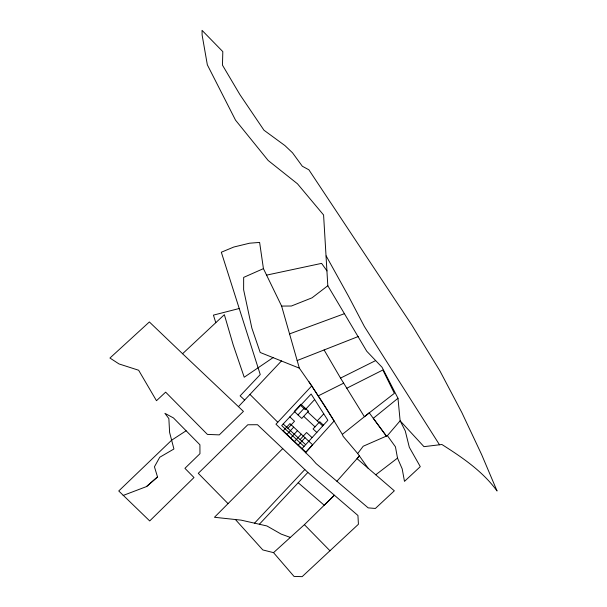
<?xml version="1.0" encoding="UTF-8"?>
<svg xmlns="http://www.w3.org/2000/svg" width="607" height="607" viewBox="0 0 607 607"><rect width="100%" height="100%" fill="white"/><g stroke="black" fill="none" stroke-linecap="round" stroke-linejoin="round"><path stroke-width="0.91" d="M368.017 468.118L357.698 453.543L363.198 446.236L387.387 435.659L400.134 420.795L397.98 398.275L382.046 367.265L366.757 351.248L327.81 285.738L323.584 214.984L297.468 183.792L268.173 160.491L235.524 120.148L207.336 64.812L202.123 35.062L202.048 30.35L222.815 51.633L222.465 65.139L239.909 94.616L263.969 130.209L284.911 145.566L292.506 152.789L302.332 166.242L308.88 169.801L411.789 324.988L439.916 370.915L461.874 412.601L481.647 454.613L497.057 490.987C482.679 471.252 462.246 457.412 441.896 444.499L423.959 446.653L400.134 420.795L405.256 430.894L409.33 447.313L420.287 466.646L404.482 481.359L402.175 468.801L397.509 458.11L395.445 446.813L387.387 435.659M336.915 481.252L359.405 455.956L357.022 458.634L394.33 490.813L375.384 508.454L368.183 507.877L316.072 463.551L311.285 458.08L275.957 424.194L311.732 385.931L299.342 368.153L281.61 306.072L263.43 268.635L259.621 242.421L249.621 243.195L233.862 247.011L221.32 252.224L260.251 374.565L240.129 395.863L244.667 400.036M305.45 452.83L334.123 421L311.732 385.931M302.081 448.611L327.863 420.272L311.133 394.034L281.709 425.606L303.97 446.403M298.287 445.06L305.033 437.715M294.494 441.524L301.247 434.18M300.093 439.574L306.581 432.51L312.028 437.586M317.264 420.886L323.751 413.83M290.707 437.981L297.468 430.659M286.921 434.445L293.697 427.131M298.007 414.915L304.691 407.714M287.923 428.345L294.509 421.258L289.827 416.895M314.654 399.55L305.238 409.702L300.571 405.362M259.371 524.251L307.863 472.421L357.94 515.48L358.426 524.251L302.142 576.65L294.023 576.415L273.537 552.643L262.816 549.934L235.47 519.607M254.53 523.166L304.82 469.545M238.437 406.652L281.534 360.877M282.741 448.619L214.468 517.278L241.138 520.146L266.89 525.95L281.132 534.084L290.336 537.423M273.537 552.643L304.403 524.668L334.396 495.236L324.206 505.229L298.204 482.747M182.57 353.729L243.437 411.387L219.294 434.878L207.404 434.407L165.643 392.152L156.477 400.711L138.639 370.24L119.018 363.934L109.943 358.039L149.368 321.96L182.57 353.729L224.355 314.684L233.194 344.897L244.219 377.228L273.188 357.546M123.122 495.471L146.56 486.556L157.517 476.958L154.444 466.791L159.732 457.261L173.928 448.99L169.603 432.434L168.86 418.572L164.922 413.344L173.443 417.919L199.915 444.772L199.961 453.695L184.93 468.316L193.982 477.534L149.709 520.943L118.752 490.972L171.637 440.204L186.114 430.773M146.56 486.556L157.517 476.958M397.98 398.275L373.29 418.322L386.393 436.092L369.261 412.843L394.368 393.328L382.865 370.004L346.787 388.214M357.698 453.543L343.13 436.319L342.333 434.377L369.261 412.843L364.39 416.736L340.535 378.085L324.1 349.958M327.81 285.738L312.044 297.817L291.383 306.019L281.61 306.072M375.748 474.788L397.509 458.11M318.258 395.87L343.668 383.154M340.535 378.085L375.665 360.581M263.43 268.635L243.657 277.399L243.635 289.812L251.852 328.084L260.198 352.485L299.342 368.153M297.157 360.55L358.365 336.483M289.509 333.918L344.594 313.614M239.219 308.508L213.429 315.124L215.788 322.689M266.579 275.123L321.604 263.377L326.991 270.904M283.211 423.989L305.579 444.635M323.493 425.196L319.73 421.698L313.075 428.952L316.846 432.465M307.711 412.001L322.689 425.932M303.705 416.326L315.003 426.85M307.863 472.421L257.505 424.718L247.785 424.771L198.277 473.323L228.042 503.62M277.778 422.244L249.955 394.421M304.403 524.668L329.958 550.754M308.766 381.408L325.253 406.531L342.333 434.377M439.506 444.787L364.39 326.528L348.501 296.216L326.164 255.904M312.605 444.779L305.875 452.162L283.135 430.909L289.918 423.61L312.605 444.779M308.447 411.205L301.77 418.42L294.243 411.409L300.943 404.224L308.447 411.205"/></g></svg>
